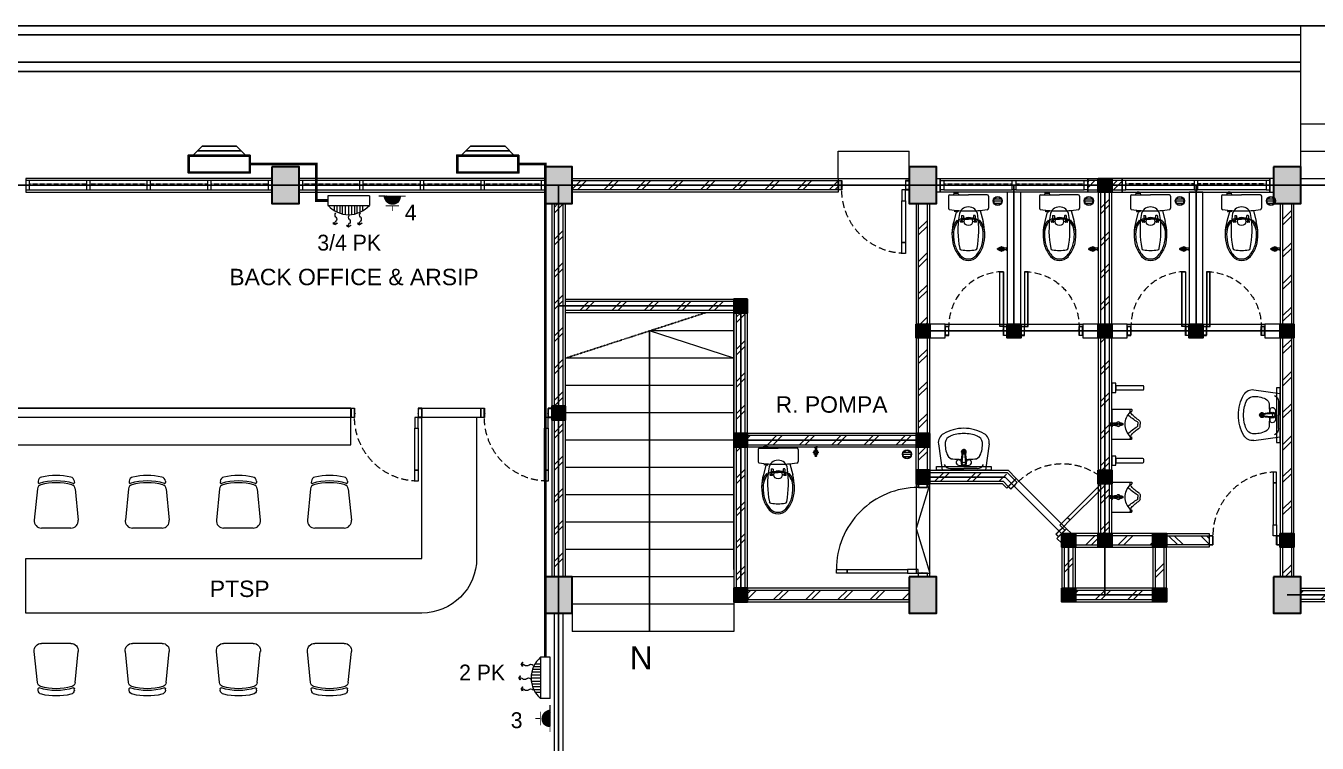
# Model space of a CAD drawing. Header units: millimetres. Extents: x -11 to 19657, y -101 to 50073.
# Drawn here: x 5288 to 8124, y 20580 to 22156 of the extents above; entities that cross this region are included whole.
import ezdxf
from ezdxf.enums import TextEntityAlignment as Align

# ---------------------------------------------------------------- set-up
doc = ezdxf.new("R2010")
doc.units = ezdxf.units.MM
for name, pattern in [('DASHDOT', [1, 0.5, -0.25, 0, -0.25]), ('DASHED', [0.75, 0.5, -0.25]), ('HIDDEN', [0.375, 0.25, -0.125])]:
    doc.linetypes.add(name, pattern=pattern)
for name, color, linetype in [('AC', 4, 'Continuous'), ('D1', 1, 'Continuous'), ('D2', 3, 'Continuous'), ('potongan', 210, 'Continuous')]:
    doc.layers.add(name, color=color, linetype=linetype)
for name, color, linetype, lineweight in [('ars', 11, 'Continuous', 5), ('dinding', 5, 'Continuous', 15), ('FURNITURE', 163, 'Continuous', 5), ('KOLOM', 1, 'Continuous', 30), ('kus', 63, 'Continuous', 15), ('KUSEN', 30, 'Continuous', 15), ('LAMPU-LISTRIK', 22, 'Continuous', 0), ('lan', 7, 'Continuous', 15), ('not', 7, 'Continuous', 20), ('Notasi', 2, 'Continuous', 20), ('PARTISI', 190, 'Continuous', 9), ('SANITAIR', 4, 'Continuous', 5), ('sol kol', 8, 'Continuous', 0)]:
    doc.layers.add(name, color=color, linetype=linetype, lineweight=lineweight)
doc.layers.add('as', color=1, linetype='Continuous', plot=False)
doc.styles.get("Standard").update_dxf_attribs({"font": 'arial.ttf'})
doc.styles.add('style2', font='verdana.ttf')
pattern_1 = [(45, (6758.166, 18955.88), (-35.35534, 35.35534), []), (45, (6770.666, 18955.88), (-35.35534, 35.35534), [])]

# ---------------------------------------------------------------- blocks, each defined once
blk = doc.blocks.new('K1')
at = {"layer": 'KOLOM'}
blk.add_lwpolyline([(0.2, 0.15), (-0.2, 0.15), (-0.2, -0.15), (0.2, -0.15), (0.2, 0.15)], dxfattribs=at)
blk = doc.blocks.new('P 70')
at = {"linetype": 'HIDDEN', "ltscale": 0.3}
blk.add_lwpolyline([(-0.74, 0.1, -0.414214), (-0.04, 0.8, -1.303225)], format="xyb", dxfattribs=at)
for points in [[(-0.04, 0.8), (-0.08, 0.8), (-0.08, 0.68), (-0.04, 0.68)], [(-0.04, 0.68), (-0.08, 0.68), (-0.08, 0.22), (-0.04, 0.22)], [(-0.04, 0.1), (-0.08, 0.1), (-0.08, 0.22), (-0.04, 0.22)], [(-0.735, 0.06), (-0.74, 0.06), (-0.74, 0.061), (-0.74, 0.1), (-0.78, 0.1), (-0.78, 0), (-0.74, 0), (-0.74, 0.056), (-0.735, 0.058)], [(-0.742, 0.002), (-0.778, 0.002), (-0.778, 0.098), (-0.742, 0.098)], [(-0.045, 0.06), (-0.04, 0.06), (-0.04, 0.061), (-0.04, 0.1), (0, 0.1), (0, 0), (-0.04, 0), (-0.04, 0.056), (-0.045, 0.058)], [(-0.038, 0.002), (-0.002, 0.002), (-0.002, 0.098), (-0.038, 0.098)]]:
    blk.add_lwpolyline(points, close=True)
blk = doc.blocks.new('KP')
at = {"layer": 'KOLOM'}
blk.add_lwpolyline([(0.075, -0.075), (-0.075, -0.075), (-0.075, 0.075), (0.075, 0.075), (0.075, -0.075)], dxfattribs=at)
blk = doc.blocks.new('washtafel L237 a')
for p, q in [((-0.279, -0.289), (-0.238, 0)), ((-0.238, 0), (0, 0)), ((0.238, 0), (0, 0)), ((0.279, -0.289), (0.238, 0)), ((-0.148, -0.019), (0, -0.019)), ((0.148, -0.019), (0, -0.019)), ((0, -0.193), (-0.007, -0.193)), ((0, -0.202), (-0.007, -0.202)), ((0, -0.179), (-0.006, -0.179)), ((0, -0.179), (0.006, -0.179)), ((0, -0.193), (0.007, -0.193)), ((0, -0.202), (0.007, -0.202))]:
    blk.add_line(p, q)
for centre, radius in [((-0.011, -0.085), 0.00488), ((0, -0.043), 0.00695), ((0, -0.043), 0.00529), ((0.011, -0.085), 0.00488)]:
    blk.add_circle(centre, radius)
for centre, radius, start, end in [((-0.148, -0.093), 0.0742, 90.0661, 157.5039), ((-0.117, -0.191), 0.0678, 92.544, 154.459), ((0.012, -2.103), 1.984, 91.1939, 93.8059), ((-0.055, -0.085), 0.0285, 98.132, 275.8135), ((-0.002, -0.336), 0.286, 89.6669, 101.6651), ((-0.049, -0.147), 0.0337, 40.1188, 95.4553), ((0, -0.084), 0.0312, 89.6915, 225.3566), ((-0.528, -0.216), 0.513, 2.5647, 13.8912), ((0, -0.084), 0.0231, 89.5833, 212.8124), ((-0.04, -0.126), 0.0267, 4.6349, 46.9394), ((-0.045, -0.113), 0.03, 5.694, 32.8124), ((-0.623, -0.171), 0.611, 359.8012, 5.694), ((0.002, -0.336), 0.286, 78.3349, 90.3331), ((0, -0.084), 0.0312, 314.6434, 90.3085), ((0, -0.084), 0.0231, 327.1876, 90.4167), ((0.623, -0.171), 0.611, 174.306, 180.1988), ((0.04, -0.126), 0.0267, 133.0606, 175.3651), ((0.045, -0.113), 0.03, 147.1876, 174.306), ((0.528, -0.216), 0.513, 166.1088, 177.4353), ((0.049, -0.147), 0.0337, 84.5447, 139.8812), ((-0.012, -2.103), 1.984, 86.1941, 88.8061), ((0.055, -0.085), 0.0285, 264.1865, 81.868), ((0.117, -0.191), 0.0678, 25.541, 87.456), ((0.148, -0.093), 0.0742, 22.4961, 89.9339), ((0.068, -0.281), 0.273, 154.0541, 184.6243), ((0.001, -0.2), 0.0272, 129.5111, 54.4666), ((0.001, -0.2), 0.0234, 136.8784, 48.8129), ((-0.007, -0.184), 0.009, 183.4751, 270), ((-0.007, -0.193), 0.009, 182.5647, 270), ((-0.006, -0.173), 0.006, 179.8012, 270), ((0.001, -0.2), 0.0119, 184.4951, 2.4242), ((0.006, -0.173), 0.006, 270, 0.1988), ((0.007, -0.184), 0.009, 270, 356.5249), ((0.007, -0.193), 0.009, 270, 357.4353), ((-0.068, -0.281), 0.273, 355.3757, 25.9459), ((-0.17, -0.305), 0.11, 171.786, 240.1395), ((-0.003, -0.017), 0.443, 239.9631, 270.4171), ((-0.119, -0.294), 0.0858, 186.0548, 250.1625), ((-0.001, 0.003), 0.406, 248.7209, 270.1375), ((0.001, 0.003), 0.406, 269.8625, 291.2791), ((0.003, -0.017), 0.443, 269.5829, 300.0369), ((0.119, -0.294), 0.0858, 289.8375, 353.9452), ((0.17, -0.305), 0.11, 299.8605, 8.214)]:
    blk.add_arc(centre, radius, start, end)
blk = doc.blocks.new('URINOIR ATAS')
for p, q in [((-0.027, 0.31), (0, 0.31)), ((-0.02, 0.286), (0, 0.286)), ((0.027, 0.31), (0, 0.31)), ((0.02, 0.286), (0, 0.286)), ((-0.165, 0), (-0.165, 0.215)), ((-0.16, 0.22), (-0.147, 0.22)), ((-0.133, 0.201), (-0.16, 0.201)), ((-0.133, 0.201), (-0.143, 0.218)), ((0.133, 0.201), (0.143, 0.218)), ((0.133, 0.201), (0.16, 0.201)), ((0.16, 0.22), (0.147, 0.22)), ((0.165, 0), (0.165, 0.215)), ((-0.165, 0), (0, 0)), ((-0.009, 0.01), (-0.026, 0)), ((-0.013, -0.017), (-0.013, 0)), ((-0.012, 0.117), (0.011, 0.117)), ((-0.011, 0.107), (0.011, 0.107)), ((-0.011, 0.097), (0.011, 0.097)), ((-0.009, 0.112), (-0.009, 0.107)), ((-0.009, 0.01), (0.011, 0.01)), ((-0.007, 0.113), (0.008, 0.113)), ((-0.003, 0.117), (-0.003, 0.113)), ((0.165, 0), (0, 0)), ((0.003, 0.117), (0.003, 0.113)), ((0.009, 0.112), (0.009, 0.107)), ((0.011, 0.01), (0.026, 0)), ((0.013, 0), (0.013, -0.017)), ((0.013, -0.017), (-0.013, -0.017))]:
    blk.add_line(p, q)
for points in [[(-0.011, 0.107, 0.164804), (-0.012, 0.107, 0.105758), (-0.013, 0.106, 0.068984), (-0.014, 0.104, 0.055178), (-0.014, 0.102, 0.055178), (-0.014, 0.1, 0.068984), (-0.013, 0.099, 0.105758), (-0.012, 0.098, 0.164804), (-0.011, 0.097, 0.164804), (-0.01, 0.098, 0.105758), (-0.009, 0.099, 0.068984), (-0.009, 0.1, 0.055178), (-0.009, 0.102, 0.055178), (-0.009, 0.104, 0.068984), (-0.009, 0.106, 0.105758), (-0.01, 0.107, 0.164804)], [(0, 0.097, 0.070821), (0.003, 0.098, 0.082428), (0.005, 0.099, 0.106823), (0.007, 0.101, 0.13413), (0.007, 0.102, 0.13413), (0.007, 0.104, 0.106823), (0.005, 0.106, 0.082428), (0.003, 0.107, 0.070821), (0, 0.107, 0.070821), (-0.003, 0.107, 0.082428), (-0.005, 0.106, 0.106823), (-0.007, 0.104, 0.13413), (-0.007, 0.102, 0.13413), (-0.007, 0.101, 0.106823), (-0.005, 0.099, 0.082428), (-0.003, 0.098, 0.070821)], [(0.011, 0.107, 0.164804), (0.01, 0.107, 0.105758), (0.009, 0.106, 0.068984), (0.009, 0.104, 0.055178), (0.008, 0.102, 0.055178), (0.009, 0.1, 0.068984), (0.009, 0.099, 0.105758), (0.01, 0.098, 0.164804), (0.011, 0.097, 0.164804), (0.012, 0.098, 0.105758), (0.013, 0.099, 0.068984), (0.013, 0.1, 0.055178), (0.014, 0.102, 0.055178), (0.014, 0.104, 0.068984), (0.013, 0.106, 0.105758), (0.012, 0.107, 0.164804)]]:
    blk.add_lwpolyline(points, format="xyb", close=True)
blk.add_lwpolyline([(0.007, 0.061), (0.013, 0.072), (0.007, 0.082), (-0.006, 0.082), (-0.012, 0.072), (-0.006, 0.061)], close=True)
for centre, radius in [((0, 0.072), 0.025), ((0, 0.032), 0.0106), ((0, 0.032), 0.00723)]:
    blk.add_circle(centre, radius)
for centre, radius, start, end in [((-0.614, 0.718), 0.709, 314.7654, 324.2179), ((-0.027, 0.295), 0.0148, 90, 144.2179), ((-0.02, 0.28), 0.00593, 90, 150.7336), ((0.02, 0.28), 0.00593, 29.2664, 90), ((0.027, 0.295), 0.0148, 35.7821, 90), ((0.614, 0.718), 0.709, 215.7821, 225.2346), ((-0.16, 0.215), 0.005, 90, 180), ((-0.16, 0.196), 0.005, 90, 180), ((-0.147, 0.215), 0.005, 30.5859, 90), ((-0.151, 0.256), 0.055, 287.3602, 311.4179), ((0.001, 0.332), 0.187, 224.1477, 269.6422), ((-0.477, 0.536), 0.518, 315.9836, 330.7336), ((-0.001, 0.332), 0.187, 270.3578, 315.8523), ((0.477, 0.536), 0.518, 209.2664, 224.0164), ((0.151, 0.256), 0.055, 228.5821, 252.6398), ((0.147, 0.215), 0.005, 90, 149.4141), ((0.16, 0.215), 0.005, 0, 90), ((0.16, 0.196), 0.005, 0, 90), ((0.12, 0.057), 0.137, 181.3482, 199.9236), ((0, 0.106), 0.0162, 43.0169, 136.9831), ((-0.007, 0.112), 0.00119, 90, 180), ((0.008, 0.112), 0.00119, 0, 90), ((-0.19, 0.062), 0.208, 345.4703, 357.6692)]:
    blk.add_arc(centre, radius, start, end)
blk = doc.blocks.new('P 60')
at = {"linetype": 'HIDDEN', "ltscale": 0.3}
blk.add_lwpolyline([(-0.64, 0.1, -0.414214), (-0.04, 0.7, -1.303225)], format="xyb", dxfattribs=at)
for points in [[(-0.04, 0.7), (-0.04, 0.1), (-0.08, 0.1), (-0.08, 0.7)], [(-0.042, 0.698), (-0.042, 0.102), (-0.078, 0.102), (-0.078, 0.698)], [(-0.635, 0.06), (-0.64, 0.06), (-0.64, 0.061), (-0.64, 0.1), (-0.68, 0.1), (-0.68, 0), (-0.64, 0), (-0.64, 0.056), (-0.635, 0.058)], [(-0.642, 0.002), (-0.678, 0.002), (-0.678, 0.098), (-0.642, 0.098)], [(-0.045, 0.06), (-0.04, 0.06), (-0.04, 0.061), (-0.04, 0.1), (0, 0.1), (0, 0), (-0.04, 0), (-0.04, 0.056), (-0.045, 0.058)], [(-0.038, 0.002), (-0.002, 0.002), (-0.002, 0.098), (-0.038, 0.098)]]:
    blk.add_lwpolyline(points, close=True)
blk = doc.blocks.new('KRAN ATAS')
for p, q in [((-0.019, 0.001), (-0.019, 0)), ((-0.019, 0), (0, 0)), ((-0.018, 0.002), (0, 0.002)), ((-0.009, 0.006), (-0.009, 0.04)), ((0.018, 0.002), (0, 0.002)), ((0.019, 0), (0, 0)), ((0.009, 0.006), (0.009, 0.04)), ((0.019, 0.001), (0.019, 0))]:
    blk.add_line(p, q)
for centre, radius, start, end in [((-0.021, 0.06), 0.0057, 92.509, 270.0343), ((-0.02, 0.06), 0.0057, 105.45, 257.2407), ((0, 0.06), 0.0223, 89.786, 270.2141), ((-0.015, 0.075), 0.0057, 47.464, 224.6597), ((-0.015, 0.074), 0.0057, 60.3207, 212.5415), ((-0.014, 0.046), 0.0057, 154.4974, 295.7282), ((-0.015, 0.045), 0.0057, 142.579, 307.6346), ((-0.018, 0.001), 0.0005, 90, 180), ((0, 0.06), 0.0162, 89.7094, 270.2949), ((-0.013, 0.006), 0.004, 270, 0), ((-0.041, 0.09), 0.0331, 343.1048, 7.2203), ((0, 0.06), 0.0102, 89.532, 270.4679), ((0, 0.096), 0.00865, 90, 191.4881), ((0, 0.08), 0.0057, 89.095, 165.324), ((0, 0.079), 0.0057, 89.095, 152.5938), ((0, 0.041), 0.0057, 205.9652, 266.0615), ((0, 0.04), 0.0057, 191.86, 266.0615), ((0, 0.096), 0.00865, 348.5119, 90), ((0, 0.08), 0.0057, 14.676, 90.905), ((0, 0.079), 0.0057, 27.4062, 90.905), ((0, 0.06), 0.0223, 269.7859, 90.214), ((0, 0.06), 0.0162, 269.7051, 90.2906), ((0, 0.06), 0.0102, 269.5321, 90.468), ((0, 0.04), 0.0057, 273.9385, 348.14), ((0, 0.041), 0.0057, 273.9385, 334.0348), ((0.041, 0.09), 0.0331, 172.7797, 196.8952), ((0.013, 0.006), 0.004, 180, 270), ((0.015, 0.045), 0.0057, 232.3654, 37.421), ((0.015, 0.075), 0.0057, 315.3403, 132.536), ((0.015, 0.074), 0.0057, 327.4585, 119.6793), ((0.014, 0.046), 0.0057, 244.2718, 25.5026), ((0.018, 0.001), 0.0005, 0, 90), ((0.021, 0.06), 0.0057, 269.9657, 87.491), ((0.02, 0.06), 0.0057, 282.7593, 74.55)]:
    blk.add_arc(centre, radius, start, end)
blk = doc.blocks.new('CLOSET ATAS')
for p, q in [((0, 0.207), (0, 0)), ((0.014, 0.22), (0.148, 0.22)), ((0.171, 0.13), (0.294, 0.161)), ((0, -0.206), (0, 0)), ((0.228, 0.073), (0.228, 0.058)), ((0.231, 0.075), (0.273, 0.075)), ((0.231, 0.055), (0.256, 0.055)), ((0.256, 0.055), (0.259, 0.063)), ((0.256, 0.055), (0.256, 0)), ((0.256, -0.055), (0.256, 0)), ((0.259, 0.063), (0.273, 0.063)), ((0.266, 0.075), (0.266, 0.088)), ((0.266, 0.063), (0.266, 0)), ((0.266, -0.063), (0.266, 0)), ((0.273, 0.075), (0.273, 0.063)), ((0.282, 0.125), (0.282, 0.107)), ((0.285, 0.085), (0.285, 0.065)), ((0.296, 0.088), (0.288, 0.088)), ((0.296, 0.062), (0.288, 0.062)), ((0.299, 0.085), (0.299, 0.065)), ((-0.013, -0.124), (-0.031, -0.124)), ((-0.031, -0.124), (-0.031, -0.146)), ((-0.013, -0.107), (-0.013, -0.164)), ((0.171, -0.138), (0.185, -0.138)), ((0.173, -0.116), (0.185, -0.116)), ((0.173, -0.151), (0.173, -0.138)), ((0.184, -0.138), (0.184, -0.151)), ((0.188, -0.119), (0.188, -0.136)), ((0.188, -0.134), (0.294, -0.161)), ((0.228, -0.073), (0.228, -0.058)), ((0.231, -0.055), (0.256, -0.055)), ((0.231, -0.075), (0.273, -0.075)), ((0.256, -0.055), (0.259, -0.063)), ((0.259, -0.063), (0.273, -0.063)), ((0.266, -0.075), (0.266, -0.088)), ((0.273, -0.075), (0.273, -0.063)), ((0.282, -0.125), (0.282, -0.107)), ((0.285, -0.065), (0.285, -0.085)), ((0.296, -0.062), (0.288, -0.062)), ((0.296, -0.088), (0.288, -0.088)), ((0.299, -0.065), (0.299, -0.085)), ((-0.031, -0.146), (-0.013, -0.146)), ((0.014, -0.22), (0.148, -0.22)), ((0.175, -0.154), (0.182, -0.154))]:
    blk.add_line(p, q)
blk.add_circle((0.292, 0), 0.046)
for centre, radius, start, end in [((0.014, 0.207), 0.0135, 90, 180), ((0.148, 0.205), 0.015, 8.087, 90), ((-1.27, 0.004), 1.447, 359.8599, 8.087), ((0.429, -0.051), 0.215, 89.4826, 138.7405), ((0.429, -0.051), 0.231, 89.4826, 128.7411), ((0.431, -0.32), 0.5, 75.2789, 105.8515), ((0.431, -0.32), 0.484, 75.2789, 90), ((0.465, -0.141), 0.302, 48.5371, 73.1314), ((0.465, -0.141), 0.318, 48.5371, 73.1314), ((0.235, 0), 0.103, 95.4936, 264.5064), ((-1.27, -0.004), 1.447, 351.913, 0.1401), ((0.385, -0.951), 1.066, 79.0461, 98.6197), ((0.231, 0.073), 0.00271, 90, 180), ((0.231, 0.058), 0.00271, 180, 270), ((0.271, 0.088), 0.005, 138.7405, 180), ((0.287, 0.125), 0.005, 128.7411, 180), ((0.288, 0.085), 0.00307, 90, 180), ((0.288, 0.065), 0.00307, 180, 270), ((0.296, 0.085), 0.00307, 0, 90), ((0.296, 0.065), 0.00307, 270, 0), ((0.585, 0.076), 0.02, 7.8459, 81.6038), ((0.035, 0), 0.575, 352.1541, 7.8459), ((0.59, 0), 0.114, 0, 48.6581), ((0.59, 0), 0.114, 311.3419, 0), ((0.59, 0), 0.13, 0, 48.6581), ((0.59, 0), 0.13, 311.3419, 0), ((-0.016, -0.123), 0.0171, 24.4122, 79.3868), ((0.185, -0.119), 0.00271, 0, 90), ((0.185, -0.136), 0.00271, 270, 0), ((0.385, 0.948), 1.063, 261.358, 280.9763), ((0.231, -0.058), 0.00271, 90, 180), ((0.231, -0.073), 0.00271, 180, 270), ((0.271, -0.088), 0.005, 180, 221.2595), ((0.429, 0.051), 0.215, 221.2595, 270.5174), ((0.287, -0.125), 0.005, 180, 231.2589), ((0.429, 0.051), 0.231, 231.2589, 270.5174), ((0.288, -0.065), 0.00307, 90, 180), ((0.288, -0.085), 0.00307, 180, 270), ((0.296, -0.065), 0.00307, 0, 90), ((0.296, -0.085), 0.00307, 270, 0), ((0.465, 0.141), 0.302, 286.8686, 311.4629), ((0.465, 0.141), 0.318, 286.8686, 311.4629), ((0.585, -0.076), 0.02, 278.3962, 352.1541), ((-0.016, -0.147), 0.0171, 280.6132, 335.5878), ((0.014, -0.206), 0.0135, 180, 270), ((0.148, -0.205), 0.015, 270, 351.913), ((0.175, -0.151), 0.00271, 180, 270), ((0.182, -0.151), 0.00271, 270, 0), ((0.431, 0.32), 0.5, 254.1485, 284.7211), ((0.431, 0.32), 0.484, 270, 284.7211)]:
    blk.add_arc(centre, radius, start, end)
blk = doc.blocks.new('*X6')
at = {"color": 0}
for p, q in [((18.491, 19.193), (18.579, 19.193)), ((18.499, 19.218), (18.572, 19.218)), ((18.499, 19.168), (18.572, 19.168))]:
    blk.add_line(p, q, dxfattribs=at)
blk = doc.blocks.new('SFLOOR')
for radius in [0.05, 0.0442]:
    blk.add_circle((0, 0), radius)
blk.add_blockref('*X6', (-18.535, -19.193))
blk = doc.blocks.new('KR 02')
for p, q in [((-0.516, 0.198), (-0.501, 0.2)), ((-0.431, 0.207), (-0.088, 0.241)), ((0, 0.162), (0, -0.162)), ((-0.516, -0.198), (-0.501, -0.2)), ((-0.431, -0.207), (-0.088, -0.241))]:
    blk.add_line(p, q)
for centre, radius, start, end in [((0.127, 0), 0.705, 166.8763, 193.1237), ((-0.511, 0.149), 0.05, 95.7106, 166.8763), ((0.127, 0), 0.645, 163.134, 196.866), ((-0.5, 0.19), 0.01, 343.134, 95.7106), ((0.127, 0), 0.625, 164.1329, 195.8671), ((-0.426, 0.157), 0.05, 95.7106, 164.1329), ((-0.08, 0.162), 0.08, 0, 95.7106), ((-0.511, -0.149), 0.05, 193.1237, 264.2894), ((-0.5, -0.19), 0.01, 264.2894, 16.866), ((-0.426, -0.157), 0.05, 195.8671, 264.2894), ((-0.08, -0.162), 0.08, 264.2894, 0)]:
    blk.add_arc(centre, radius, start, end)
blk = doc.blocks.new('PTSP')
blk.add_lwpolyline([(3.67, 0), (0, 0), (0, -0.4), (3.67, -0.4)], close=True)
blk.add_lwpolyline([(5.05, -0.1), (5.05, -1.648, -0.414214), (4.45, -2.248), (0.1, -2.248), (0.1, -1.648), (4.45, -1.648), (4.45, -0.1)], format="xyb")
at = {"rotation": 270}
for p in [(0.434, -1.315), (0.434, -1.315), (1.434, -1.315), (1.434, -1.315), (2.434, -1.315), (2.434, -1.315), (3.434, -1.315), (3.434, -1.315)]:
    blk.add_blockref('KR 02', p, dxfattribs=at)
at = {"xscale": -1, "rotation": 270}
for p in [(0.434, -2.581), (1.434, -2.581), (1.434, -2.581), (2.434, -2.581), (2.434, -2.581), (3.434, -2.581), (3.434, -2.581)]:
    blk.add_blockref('KR 02', p, dxfattribs=at)
blk = doc.blocks.new('NOTASI RUANG')
at = {"layer": 'not'}
for height, p in [(0.26, (-0.011, 0.3)), (0.175, (-0.009, -0.017))]:
    blk.add_attdef('RUANG', text='', height=height, dxfattribs=at).set_placement(p, align=Align.MIDDLE_CENTER)
blk = doc.blocks.new('H')
at = {"layer": 'LAMPU-LISTRIK', "ltscale": 2}
blk.add_line((2116771, -303777), (2116700, -303777), dxfattribs=at)
at = {"layer": 'LAMPU-LISTRIK', "ltscale": 2, "const_width": 10}
blk.add_lwpolyline([(2116989, -303777, 1), (2116771, -303777)], format="xyb", dxfattribs=at)
for points in [[(2116970, -303647), (2116790, -303647)], [(2116880, -303647), (2116880, -303577)], [(2116700, -303777), (2116771, -303777)], [(2117060, -303777), (2116989, -303777)]]:
    blk.add_lwpolyline(points, dxfattribs=at)
blk = doc.blocks.new('01AROR1k')
for points in [[(21, 21), (16, 26), (0, 0)], [(21, -21), (16, -26), (0, 0)]]:
    blk.add_lwpolyline(points, close=True)
for centre, radius, start, end in [((13, 44), 46, 253.9459, 313.0849), ((68, -15), 35.6, 46.9151, 133.0849), ((120, 40), 40.1, 226.9151, 313.0849)]:
    blk.add_arc(centre, radius, start, end)
blk = doc.blocks.new('FDS')
at = {"layer": 'LAMPU-LISTRIK', "color": 2}
for p, q in [((4834.5, 21594.7), (4834.5, 21573.6)), ((4925.4, 21594.7), (4834.5, 21594.7)), ((4925.4, 21594.7), (4925.4, 21573.6)), ((4834.5, 21573.6), (4925.4, 21573.6)), ((4849, 21561.6), (4849, 21573.6)), ((4854.9, 21558.5), (4854.9, 21573.6)), ((4861, 21556.1), (4861, 21573.6)), ((4866.8, 21554.5), (4866.8, 21573.6)), ((4872.8, 21553.5), (4872.8, 21573.6)), ((4880, 21553.1), (4880, 21573.6)), ((4887.1, 21553.5), (4887.1, 21573.6)), ((4893.2, 21554.5), (4893.2, 21573.6)), ((4899, 21556.1), (4899, 21573.6)), ((4905, 21558.5), (4905, 21573.6)), ((4910.9, 21561.6), (4910.9, 21573.6))]:
    blk.add_line(p, q, dxfattribs=at)
blk.add_arc((4880, 21613.6), 60.5, 221.3856, 318.6144, dxfattribs=at)
at = {"layer": 'LAMPU-LISTRIK', "color": 2, "xscale": -0.1783600000298975, "yscale": 0.1783600000298975, "zscale": 0.17836, "rotation": 270}
for p in [(4850, 21531.2), (4904.1, 21531.1), (4879.9, 21526.2)]:
    blk.add_blockref('01AROR1k', p, dxfattribs=at)

msp = doc.modelspace()

# ---------------------------------------------------------------- hatches: boundary and pattern name
at = {"layer": 'ars'}
h = msp.add_hatch(dxfattribs=at)
h.set_pattern_fill('TEMBOK', color=256, scale=50)
h.set_pattern_definition(pattern_1)
h.paths.add_polyline_path([(6488.17, 21815.88), (7072.17, 21815.88), (7072.17, 21795.88), (6488.17, 21795.88)])
h = msp.add_hatch(dxfattribs=at)
h.set_pattern_fill('TEMBOK', color=256, scale=50)
h.set_pattern_definition([(45, (7502.166, 19855.88), (-35.3553, 35.3553), []), (45, (7514.666, 19855.88), (-35.3553, 35.3553), [])])
h.paths.add_polyline_path([(7643.17, 21815.88), (7620.17, 21815.88), (7620.17, 21795.88), (7643.17, 21795.88)])
h = msp.add_hatch(dxfattribs=at)
h.set_pattern_fill('TEMBOK', color=256, scale=50)
h.set_pattern_definition([(45, (7563.166, 19855.88), (-35.3553, 35.3553), []), (45, (7575.666, 19855.88), (-35.3553, 35.3553), [])])
h.paths.add_polyline_path([(7696.17, 21815.88), (7673.17, 21815.88), (7673.17, 21795.88), (7696.17, 21795.88)])
h = msp.add_hatch(dxfattribs=at)
h.set_pattern_fill('TEMBOK', color=256, scale=50)
h.set_pattern_definition(pattern_1)
h.paths.add_polyline_path([(7648.17, 21790.88), (7648.17, 21040.88), (7668.17, 21040.88), (7668.17, 21790.88)])
h = msp.add_hatch(dxfattribs=at)
h.set_pattern_fill('TEMBOK', color=256, scale=50)
h.set_pattern_definition(pattern_1)
h.paths.add_polyline_path([(6468.17, 20945.88), (6468.17, 21765.88), (6448.17, 21765.88), (6448.17, 20945.88)])
h = msp.add_hatch(dxfattribs=at)
h.set_pattern_fill('TEMBOK', color=256, scale=50)
h.set_pattern_definition(pattern_1)
h.paths.add_polyline_path([(7268.17, 21260.88), (7268.17, 21765.88), (7248.17, 21765.88), (7248.17, 21260.88)])
h = msp.add_hatch(dxfattribs=at)
h.set_pattern_fill('TEMBOK', color=256, scale=50)
h.set_pattern_definition(pattern_1)
h.paths.add_polyline_path([(8068.17, 20945.88), (8068.17, 21765.88), (8048.17, 21765.88), (8048.17, 20945.88)])
h = msp.add_hatch(dxfattribs=at)
h.set_pattern_fill('TEMBOK', color=256, scale=50)
h.set_pattern_definition(pattern_1)
h.paths.add_polyline_path([(6473.17, 21550.88), (6843.17, 21550.88), (6843.17, 21530.88), (6473.17, 21530.88)])
h = msp.add_hatch(dxfattribs=at)
h.set_pattern_fill('TEMBOK', color=256, scale=50)
h.set_pattern_definition([(45, (6763.166, 18955.88), (-35.3553, 35.3553), []), (45, (6775.666, 18955.88), (-35.3553, 35.3553), [])])
h.paths.add_polyline_path([(6868.17, 20920.88), (6868.17, 21525.88), (6848.17, 21525.88), (6848.17, 20920.88)])
h = msp.add_hatch(dxfattribs=at)
h.set_pattern_fill('TEMBOK', color=256, scale=50)
h.set_pattern_definition(pattern_1)
h.paths.add_polyline_path([(7243.17, 21255.88), (6853.17, 21255.88), (6853.17, 21235.88), (7243.17, 21235.88)])
h = msp.add_hatch(dxfattribs=at)
h.set_pattern_fill('TEMBOK', color=256, scale=50)
h.set_pattern_definition(pattern_1)
h.paths.add_polyline_path([(7248.17, 21230.88), (7248.17, 21179.88), (7268.17, 21179.88), (7268.17, 21230.88)])
h = msp.add_hatch(dxfattribs=at)
h.set_pattern_fill('TEMBOK', color=256, scale=50)
h.set_pattern_definition([(45, (6758.166, 19214.88), (-35.3553, 35.3553), []), (45, (6770.666, 19214.88), (-35.3553, 35.3553), [])])
h.paths.add_polyline_path([(7273.17, 21174.88), (7443.31, 21174.88), (7435.02, 21154.88), (7273.17, 21154.88)])
h = msp.add_hatch(dxfattribs=at)
h.set_pattern_fill('TEMBOK', color=256, scale=50)
h.set_pattern_definition(pattern_1)
h.paths.add_polyline_path([(7763.17, 21035.88), (7593.17, 21035.88), (7593.17, 21015.88), (7763.17, 21015.88)])
h = msp.add_hatch(dxfattribs=at)
h.set_pattern_fill('TEMBOK', color=256, scale=50)
h.set_pattern_definition([(135, (9063.166, 19075.88), (35.3553, 35.3553), []), (135, (9050.666, 19075.88), (35.3553, 35.3553), [])])
h.paths.add_polyline_path([(7793.17, 21035.88), (7887.17, 21035.88), (7887.17, 21015.88), (7793.17, 21015.88)])
h = msp.add_hatch(dxfattribs=at)
h.set_pattern_fill('TEMBOK', color=256, scale=50)
h.set_pattern_definition(pattern_1)
h.paths.add_polyline_path([(7568.17, 21010.88), (7568.17, 20920.88), (7588.17, 20920.88), (7588.17, 21010.88)])
h = msp.add_hatch(dxfattribs=at)
h.set_pattern_fill('TEMBOK', color=256, scale=50)
h.set_pattern_definition(pattern_1)
h.paths.add_polyline_path([(7768.17, 21010.88), (7768.17, 20920.88), (7788.17, 20920.88), (7788.17, 21010.88)])
h = msp.add_hatch(dxfattribs=at)
h.set_pattern_fill('TEMBOK', color=256, scale=50)
h.set_pattern_definition(pattern_1)
h.paths.add_polyline_path([(7228.17, 20915.88), (6873.17, 20915.88), (6873.17, 20895.88), (7228.17, 20895.88)])
h = msp.add_hatch(dxfattribs=at)
h.set_pattern_fill('TEMBOK', color=256, scale=50)
h.set_pattern_definition(pattern_1)
h.paths.add_polyline_path([(7763.17, 20915.88), (7593.17, 20915.88), (7593.17, 20895.88), (7763.17, 20895.88)])
h = msp.add_hatch(dxfattribs=at)
h.set_pattern_fill('TEMBOK', color=256, scale=50)
h.set_pattern_definition(pattern_1)
h.paths.add_polyline_path([(8628.17, 20895.88), (8088.17, 20895.88), (8088.17, 20915.88), (8628.17, 20915.88)])
at = {"layer": 'potongan', "ltscale": 150}
h = msp.add_hatch(dxfattribs=at)
h.set_pattern_fill('ANSI31', color=256, scale=1.3, angle=-180, style=0)
h.set_pattern_definition([(225, (1210330.59335, 453650.05274), (0.114904851943, -0.114904851943), [])])
edge = h.paths.add_edge_path()
edge.add_ellipse((6093.05, 21781.79), major_axis=(-12.57, -12.57), ratio=1, start_angle=-45, end_angle=135)
edge.add_line((6110.83, 21781.79), (6075.27, 21781.79))
h = msp.add_hatch(dxfattribs=at)
h.set_pattern_fill('ANSI31', color=256, scale=1.3, angle=90, style=0)
h.set_pattern_definition([(135, (438307.77962, -1183602.86893), (-0.114904851943, -0.114904851943), [])])
edge = h.paths.add_edge_path()
edge.add_ellipse((6439.51, 20634.67), major_axis=(-12.57, 12.57), ratio=1, start_angle=-45, end_angle=135)
edge.add_line((6439.51, 20616.89), (6439.51, 20652.46))
at = {"layer": 'sol kol'}
for points in [[(5828.17, 21845.88), (5828.17, 21765.88), (5888.17, 21765.88), (5888.17, 21845.88)], [(6428.17, 21845.88), (6428.17, 21765.88), (6488.17, 21765.88), (6488.17, 21845.88)], [(7228.17, 21845.88), (7228.17, 21765.88), (7288.17, 21765.88), (7288.17, 21845.88)], [(8028.17, 21845.88), (8028.17, 21765.88), (8088.17, 21765.88), (8088.17, 21845.88)], [(7643.17, 21820.88), (7673.17, 21820.88), (7673.17, 21790.88), (7643.17, 21790.88)], [(6873.17, 21555.88), (6843.17, 21555.88), (6843.17, 21525.88), (6873.17, 21525.88)], [(7243.17, 21500.88), (7273.17, 21500.88), (7273.17, 21470.88), (7243.17, 21470.88)], [(7443.17, 21500.88), (7473.17, 21500.88), (7473.17, 21470.88), (7443.17, 21470.88)], [(7643.17, 21500.88), (7673.17, 21500.88), (7673.17, 21470.88), (7643.17, 21470.88)], [(7843.17, 21500.88), (7873.17, 21500.88), (7873.17, 21470.88), (7843.17, 21470.88)], [(8043.17, 21500.88), (8073.17, 21500.88), (8073.17, 21470.88), (8043.17, 21470.88)], [(6473.17, 21320.88), (6443.17, 21320.88), (6443.17, 21290.88), (6473.17, 21290.88)], [(6873.17, 21260.88), (6843.17, 21260.88), (6843.17, 21230.88), (6873.17, 21230.88)], [(7273.17, 21260.88), (7243.17, 21260.88), (7243.17, 21230.88), (7273.17, 21230.88)], [(7273.17, 21179.88), (7243.17, 21179.88), (7243.17, 21149.88), (7273.17, 21149.88)], [(7643.17, 21179.88), (7673.17, 21179.88), (7673.17, 21149.88), (7643.17, 21149.88)], [(7563.17, 21040.88), (7593.17, 21040.88), (7593.17, 21010.88), (7563.17, 21010.88)], [(7643.17, 21040.88), (7673.17, 21040.88), (7673.17, 21010.88), (7643.17, 21010.88)], [(7763.17, 21040.88), (7793.17, 21040.88), (7793.17, 21010.88), (7763.17, 21010.88)], [(8043.17, 21040.88), (8073.17, 21040.88), (8073.17, 21010.88), (8043.17, 21010.88)], [(6428.17, 20945.88), (6428.17, 20865.88), (6488.17, 20865.88), (6488.17, 20945.88)], [(7228.17, 20945.88), (7228.17, 20865.88), (7288.17, 20865.88), (7288.17, 20945.88)], [(8028.17, 20945.88), (8028.17, 20865.88), (8088.17, 20865.88), (8088.17, 20945.88)], [(6873.17, 20920.88), (6843.17, 20920.88), (6843.17, 20890.88), (6873.17, 20890.88)], [(7563.17, 20920.88), (7593.17, 20920.88), (7593.17, 20890.88), (7563.17, 20890.88)], [(7763.17, 20920.88), (7793.17, 20920.88), (7793.17, 20890.88), (7763.17, 20890.88)]]:
    msp.add_hatch(color=256, dxfattribs=at).paths.add_polyline_path(points)

# ---------------------------------------------------------------- linework, layer by layer
for p, q in [((4308.17, 22155.88), (9608.17, 22155.88)), ((4328.17, 22135.88), (8088.17, 22135.88)), ((4388.17, 22075.88), (8088.17, 22075.88)), ((4408.17, 22055.88), (8088.17, 22055.88)), ((6658.17, 20825.88), (6658.17, 21485.88))]:
    msp.add_line(p, q)
at = {"linetype": 'DASHDOT'}
msp.add_line((6473.17, 21425.88), (6781.5, 21525.88), dxfattribs=at)
at = {"layer": 'AC'}
for p, q in [((5760.77, 21881.55), (5665.34, 21881.55)), ((6350.49, 21881.55), (6255.05, 21881.55))]:
    msp.add_line(p, q, dxfattribs=at)
for points in [[(5781.2, 21871.82), (5644.91, 21871.82), (5644.91, 21832.88), (5781.2, 21832.88)], [(5779.25, 21869.87), (5646.86, 21869.87), (5646.86, 21834.83), (5779.25, 21834.83)], [(6370.91, 21871.82), (6234.63, 21871.82), (6234.63, 21832.88), (6370.91, 21832.88)], [(6368.96, 21869.87), (6236.58, 21869.87), (6236.58, 21834.83), (6368.96, 21834.83)]]:
    msp.add_lwpolyline(points, close=True, dxfattribs=at)
for points in [[(5770.53, 21871.82), (5751.01, 21891.29), (5675.1, 21891.29), (5655.57, 21871.82)], [(6360.25, 21871.82), (6340.73, 21891.29), (6264.82, 21891.29), (6245.29, 21871.82)]]:
    msp.add_lwpolyline(points, dxfattribs=at)
at = {"layer": 'ars'}
for p, q in [((7273.17, 21174.88), (7443.31, 21174.88)), ((7273.17, 21154.88), (7273.17, 21174.88)), ((7459.93, 21158.26), (7443.31, 21174.88)), ((7435.02, 21154.88), (7273.17, 21154.88)), ((7445.79, 21144.12), (7435.02, 21154.88))]:
    msp.add_line(p, q, dxfattribs=at)
for points in [[(6488.17, 21815.88), (7072.17, 21815.88), (7072.17, 21795.88), (6488.17, 21795.88)], [(7643.17, 21815.88), (7620.17, 21815.88), (7620.17, 21795.88), (7643.17, 21795.88)], [(7696.17, 21815.88), (7673.17, 21815.88), (7673.17, 21795.88), (7696.17, 21795.88)], [(7648.17, 21790.88), (7648.17, 21040.88), (7668.17, 21040.88), (7668.17, 21790.88)], [(6468.17, 20945.88), (6468.17, 21765.88), (6448.17, 21765.88), (6448.17, 20945.88)], [(7268.17, 21260.88), (7268.17, 21765.88), (7248.17, 21765.88), (7248.17, 21260.88)], [(8068.17, 20945.88), (8068.17, 21765.88), (8048.17, 21765.88), (8048.17, 20945.88)], [(6473.17, 21550.88), (6843.17, 21550.88), (6843.17, 21530.88), (6473.17, 21530.88)], [(6868.17, 20920.88), (6868.17, 21525.88), (6848.17, 21525.88), (6848.17, 20920.88)], [(7681.85, 21350.88), (7681.85, 21370.88), (7673.17, 21370.88), (7673.17, 21350.88)], [(7243.17, 21255.88), (6853.17, 21255.88), (6853.17, 21235.88), (7243.17, 21235.88)], [(7248.17, 21230.88), (7248.17, 21179.88), (7268.17, 21179.88), (7268.17, 21230.88)], [(7681.85, 21190.88), (7681.85, 21210.88), (7673.17, 21210.88), (7673.17, 21190.88)], [(7763.17, 21035.88), (7593.17, 21035.88), (7593.17, 21015.88), (7763.17, 21015.88)], [(7793.17, 21035.88), (7887.17, 21035.88), (7887.17, 21015.88), (7793.17, 21015.88)], [(7568.17, 21010.88), (7568.17, 20920.88), (7588.17, 20920.88), (7588.17, 21010.88)], [(7768.17, 21010.88), (7768.17, 20920.88), (7788.17, 20920.88), (7788.17, 21010.88)], [(7228.17, 20915.88), (6873.17, 20915.88), (6873.17, 20895.88), (7228.17, 20895.88)], [(7763.17, 20915.88), (7593.17, 20915.88), (7593.17, 20895.88), (7763.17, 20895.88)], [(8628.17, 20895.88), (8088.17, 20895.88), (8088.17, 20915.88), (8628.17, 20915.88)]]:
    msp.add_lwpolyline(points, close=True, dxfattribs=at)
at = {"layer": 'as'}
for p, q in [((6858.17, 21540.88), (6458.17, 21540.88)), ((6858.17, 21540.88), (6858.17, 20905.88)), ((6858.17, 21245.88), (7258.17, 21245.88)), ((7258.17, 21164.88), (7439.17, 21164.88))]:
    msp.add_line(p, q, dxfattribs=at)
for points in [[(6458.17, 21805.88), (4658.17, 21805.88)], [(7258.17, 21805.88), (6458.17, 21805.88)], [(6458.17, 21805.88), (6458.17, 19605.88)], [(8058.17, 21805.88), (7258.17, 21805.88)], [(7458.17, 21805.88), (7458.17, 21485.88)], [(7658.17, 20905.88), (7658.17, 21790.88)], [(7858.17, 21805.88), (7858.17, 21485.88)], [(8058.17, 21805.88), (9258.17, 21805.88), (9258.17, 19605.88)], [(7658.17, 21485.88), (7258.17, 21485.88)], [(8058.17, 21485.88), (7658.17, 21485.88)], [(7439.17, 21164.88), (7578.17, 21025.88), (7578.17, 20905.88), (7778.17, 20905.88)], [(9258.17, 20905.88), (8058.17, 20905.88)]]:
    msp.add_lwpolyline(points, dxfattribs=at)
at = {"layer": 'D2', "linetype": 'DASHED', "ltscale": 60.3, "const_width": 6.06}
for points in [[(5779.25, 21852.35), (5926.37, 21852.35), (5926.37, 21772.19), (5951.73, 21772.19)], [(6428.95, 20769.08), (6428.95, 21852.35), (6370.91, 21852.35)]]:
    msp.add_lwpolyline(points, dxfattribs=at)
at = {"layer": 'dinding'}
for p, q in [((7273.17, 21179.88), (7445.38, 21179.88)), ((7273.17, 21149.88), (7273.17, 21179.88)), ((7442.25, 21140.58), (7463.46, 21161.79)), ((7463.46, 21161.79), (7445.38, 21179.88)), ((7432.95, 21149.88), (7273.17, 21149.88)), ((7442.25, 21140.58), (7432.95, 21149.88)), ((7573.77, 21051.48), (7552.56, 21030.27)), ((7584.38, 21040.88), (7573.77, 21051.48)), ((7563.17, 21019.66), (7552.56, 21030.27))]:
    msp.add_line(p, q, dxfattribs=at)
for points in [[(6488.17, 21820.88), (7072.17, 21820.88), (7072.17, 21790.88), (6488.17, 21790.88)], [(7288.17, 21820.88), (7296.17, 21820.88), (7296.17, 21790.88), (7288.17, 21790.88)], [(7620.17, 21820.88), (7643.17, 21820.88), (7643.17, 21790.88), (7620.17, 21790.88)], [(7696.17, 21820.88), (7673.17, 21820.88), (7673.17, 21790.88), (7696.17, 21790.88)], [(8028.17, 21820.88), (8020.17, 21820.88), (8020.17, 21790.88), (8028.17, 21790.88)], [(7443.17, 21790.88), (7443.17, 21500.88), (7473.17, 21500.88), (7473.17, 21790.88)], [(7643.17, 21790.88), (7643.17, 21040.88), (7673.17, 21040.88), (7673.17, 21790.88)], [(7843.17, 21790.88), (7843.17, 21500.88), (7873.17, 21500.88), (7873.17, 21790.88)], [(6473.17, 20945.88), (6473.17, 21765.88), (6443.17, 21765.88), (6443.17, 20945.88)], [(7273.17, 21260.88), (7273.17, 21765.88), (7243.17, 21765.88), (7243.17, 21260.88)], [(8073.17, 20945.88), (8073.17, 21765.88), (8043.17, 21765.88), (8043.17, 20945.88)], [(6473.17, 21555.88), (6843.17, 21555.88), (6843.17, 21525.88), (6473.17, 21525.88)], [(6873.17, 20920.88), (6873.17, 21525.88), (6843.17, 21525.88), (6843.17, 20920.88)], [(7307.17, 21500.88), (7273.17, 21500.88), (7273.17, 21470.88), (7307.17, 21470.88)], [(7643.17, 21500.88), (7609.17, 21500.88), (7609.17, 21470.88), (7643.17, 21470.88)], [(7707.17, 21500.88), (7673.17, 21500.88), (7673.17, 21470.88), (7707.17, 21470.88)], [(8043.17, 21500.88), (8009.17, 21500.88), (8009.17, 21470.88), (8043.17, 21470.88)], [(7243.17, 21260.88), (6853.17, 21260.88), (6853.17, 21230.88), (7243.17, 21230.88)], [(7273.17, 21179.88), (7243.17, 21179.88), (7243.17, 21230.88), (7273.17, 21230.88)], [(7763.17, 21040.88), (7593.17, 21040.88), (7593.17, 21010.88), (7763.17, 21010.88)], [(7793.17, 21040.88), (7887.17, 21040.88), (7887.17, 21010.88), (7793.17, 21010.88)], [(7563.17, 21010.88), (7563.17, 20920.88), (7593.17, 20920.88), (7593.17, 21010.88)], [(7763.17, 21010.88), (7763.17, 20920.88), (7793.17, 20920.88), (7793.17, 21010.88)], [(7228.17, 20920.88), (6873.17, 20920.88), (6873.17, 20890.88), (7228.17, 20890.88)], [(7763.17, 20920.88), (7593.17, 20920.88), (7593.17, 20890.88), (7763.17, 20890.88)], [(8628.17, 20890.88), (8088.17, 20890.88), (8088.17, 20920.88), (8628.17, 20920.88)]]:
    msp.add_lwpolyline(points, close=True, dxfattribs=at)
at = {"layer": 'kus'}
for p, q in [((5421.17, 21815.88), (5296.17, 21815.88)), ((5554.17, 21815.88), (5429.17, 21815.88)), ((5687.17, 21815.88), (5562.17, 21815.88)), ((5820.17, 21815.88), (5695.17, 21815.88)), ((6021.17, 21815.88), (5896.17, 21815.88)), ((6154.17, 21815.88), (6029.17, 21815.88)), ((6287.17, 21815.88), (6162.17, 21815.88)), ((6420.17, 21815.88), (6295.17, 21815.88)), ((7304.17, 21815.88), (7454.17, 21815.88)), ((7462.17, 21815.88), (7612.17, 21815.88)), ((7854.17, 21815.88), (7704.17, 21815.88)), ((8012.17, 21815.88), (7862.17, 21815.88)), ((5296.17, 21795.88), (5421.17, 21795.88)), ((5429.17, 21795.88), (5554.17, 21795.88)), ((5562.17, 21795.88), (5687.17, 21795.88)), ((5695.17, 21795.88), (5820.17, 21795.88)), ((5896.17, 21795.88), (6021.17, 21795.88)), ((6029.17, 21795.88), (6154.17, 21795.88)), ((6162.17, 21795.88), (6287.17, 21795.88)), ((6295.17, 21795.88), (6420.17, 21795.88)), ((7304.17, 21795.88), (7454.17, 21795.88)), ((7462.17, 21795.88), (7612.17, 21795.88)), ((7854.17, 21795.88), (7704.17, 21795.88)), ((8012.17, 21795.88), (7862.17, 21795.88))]:
    msp.add_line(p, q, dxfattribs=at)
at = {"layer": 'kus', "linetype": 'HIDDEN'}
for p, q in [((5296.17, 21808.88), (5421.17, 21808.88)), ((5429.17, 21808.88), (5554.17, 21808.88)), ((5562.17, 21808.88), (5687.17, 21808.88)), ((5695.17, 21808.88), (5820.17, 21808.88)), ((5896.17, 21808.88), (6021.17, 21808.88)), ((6029.17, 21808.88), (6154.17, 21808.88)), ((6162.17, 21808.88), (6287.17, 21808.88)), ((6295.17, 21808.88), (6420.17, 21808.88)), ((7304.17, 21808.88), (7454.17, 21808.88)), ((7462.17, 21808.88), (7612.17, 21808.88)), ((7854.17, 21808.88), (7704.17, 21808.88)), ((8012.17, 21808.88), (7862.17, 21808.88))]:
    msp.add_line(p, q, dxfattribs=at)
at = {"layer": 'kus'}
for points in [[(5296.17, 21815.88), (5288.17, 21815.88), (5288.17, 21795.88), (5296.17, 21795.88)], [(5429.17, 21815.88), (5421.17, 21815.88), (5421.17, 21795.88), (5429.17, 21795.88)], [(5562.17, 21815.88), (5554.17, 21815.88), (5554.17, 21795.88), (5562.17, 21795.88)], [(5695.17, 21815.88), (5687.17, 21815.88), (5687.17, 21795.88), (5695.17, 21795.88)], [(5828.17, 21815.88), (5820.17, 21815.88), (5820.17, 21795.88), (5828.17, 21795.88)], [(5896.17, 21815.88), (5888.17, 21815.88), (5888.17, 21795.88), (5896.17, 21795.88)], [(6029.17, 21815.88), (6021.17, 21815.88), (6021.17, 21795.88), (6029.17, 21795.88)], [(6162.17, 21815.88), (6154.17, 21815.88), (6154.17, 21795.88), (6162.17, 21795.88)], [(6295.17, 21815.88), (6287.17, 21815.88), (6287.17, 21795.88), (6295.17, 21795.88)], [(6428.17, 21815.88), (6420.17, 21815.88), (6420.17, 21795.88), (6428.17, 21795.88)], [(7296.17, 21815.88), (7304.17, 21815.88), (7304.17, 21795.88), (7296.17, 21795.88)], [(7454.17, 21815.88), (7462.17, 21815.88), (7462.17, 21795.88), (7454.17, 21795.88)], [(7612.17, 21815.88), (7620.17, 21815.88), (7620.17, 21795.88), (7612.17, 21795.88)], [(7704.17, 21815.88), (7696.17, 21815.88), (7696.17, 21795.88), (7704.17, 21795.88)], [(7862.17, 21815.88), (7854.17, 21815.88), (7854.17, 21795.88), (7862.17, 21795.88)], [(8020.17, 21815.88), (8012.17, 21815.88), (8012.17, 21795.88), (8020.17, 21795.88)], [(7068.17, 20953.88), (7068.17, 20961.88), (7092.17, 20961.88), (7092.17, 20953.88)], [(7092.17, 20953.88), (7092.17, 20961.88), (7224.17, 20961.88), (7224.17, 20953.88)], [(7248.17, 20953.88), (7248.17, 20961.88), (7224.17, 20961.88), (7224.17, 20953.88)], [(7256.17, 20954.86), (7256.17, 20953.88), (7255.88, 20953.88), (7248.17, 20953.88), (7248.17, 20945.88), (7268.17, 20945.88), (7268.17, 20953.88), (7256.87, 20953.88), (7256.51, 20954.86)], [(7267.77, 20953.48), (7267.77, 20946.28), (7248.57, 20946.28), (7248.57, 20953.48)]]:
    msp.add_lwpolyline(points, close=True, dxfattribs=at)
msp.add_lwpolyline([(7248.17, 21141.88, 0.4142136), (7068.17, 20961.88, 1.3032254)], format="xyb", dxfattribs=at)
at = {"layer": 'KUSEN'}
for points in [[(7256.17, 21140.9), (7256.17, 21141.88), (7255.88, 21141.88), (7248.17, 21141.88), (7248.17, 21149.88), (7268.17, 21149.88), (7268.17, 21141.88), (7256.87, 21141.88), (7256.51, 21140.9)], [(7267.77, 21142.28), (7267.77, 21149.48), (7248.57, 21149.48), (7248.57, 21142.28)]]:
    msp.add_lwpolyline(points, close=True, dxfattribs=at)
at = {"layer": 'lan'}
for p, q in [((8088.17, 22055.88), (8088.17, 22155.88)), ((8088.17, 22000.88), (8088.17, 22155.88)), ((8088.17, 21845.88), (8088.17, 22000.88)), ((8088.17, 21940.88), (8688.17, 21940.88)), ((7072.17, 21820.88), (7072.17, 21880.88)), ((7228.17, 21845.88), (7228.17, 21880.88)), ((8088.17, 21880.88), (8688.17, 21880.88)), ((8088.17, 21820.88), (8628.17, 21820.88)), ((7307.17, 21500.88), (7443.17, 21500.88)), ((7473.17, 21500.88), (7609.17, 21500.88)), ((7707.17, 21500.88), (7843.17, 21500.88)), ((7873.17, 21500.88), (8009.17, 21500.88)), ((6843.17, 21425.88), (6658.17, 21485.88)), ((7573.77, 21051.48), (7463.46, 21161.79)), ((7243.17, 21149.88), (7243.17, 20953.88)), ((7273.17, 21149.88), (7243.17, 21051.88)), ((7273.17, 20945.88), (7273.17, 21149.88)), ((7243.17, 21051.88), (7273.17, 20953.88)), ((7243.17, 20953.88), (7273.17, 20953.88)), ((6843.17, 20885.88), (6488.17, 20885.88)), ((6843.17, 20890.88), (6843.17, 20825.88)), ((6488.17, 20865.88), (6488.17, 20825.88)), ((6843.17, 20825.88), (6488.17, 20825.88))]:
    msp.add_line(p, q, dxfattribs=at)
for points in [[(7072.17, 21880.88), (7228.17, 21880.88)], [(7072.17, 21820.88), (7228.17, 21820.88)], [(6843.17, 20961.88), (6843.17, 21525.88)], [(6843.17, 21485.88), (6658.17, 21485.88)], [(6843.17, 21425.88), (6473.17, 21425.88)], [(6843.17, 21365.88), (6473.17, 21365.88)], [(6843.17, 21305.88), (6473.17, 21305.88)], [(6843.17, 21245.88), (6473.17, 21245.88)], [(6843.17, 21185.88), (6473.17, 21185.88)], [(6843.17, 21125.88), (6473.17, 21125.88)], [(6843.17, 21065.88), (6473.17, 21065.88)], [(6843.17, 21005.88), (6473.17, 21005.88)], [(6843.17, 20945.88), (6473.17, 20945.88)]]:
    msp.add_lwpolyline(points, dxfattribs=at)
for points in [[(5288.17, 21790.88), (5828.17, 21790.88), (5828.17, 21820.88), (5288.17, 21820.88)], [(5888.17, 21790.88), (6428.17, 21790.88), (6428.17, 21820.88), (5888.17, 21820.88)], [(7296.17, 21820.88), (7620.17, 21820.88), (7620.17, 21790.88), (7296.17, 21790.88)], [(8020.17, 21820.88), (7696.17, 21820.88), (7696.17, 21790.88), (8020.17, 21790.88)]]:
    msp.add_lwpolyline(points, close=True, dxfattribs=at)
at = {"layer": 'PARTISI'}
for points in [[(5248.17, 20945.88), (5248.17, 21296.37), (4673.17, 21296.37), (4673.17, 21315.88), (5268.17, 21315.88), (6002.17, 21315.88), (6002.17, 21295.88), (5268.17, 21295.88), (5268.17, 20945.88)], [(6158.17, 21315.88), (6287.17, 21315.88), (6287.17, 21295.88), (6158.17, 21295.88)], [(6448.17, 20545.88), (6468.17, 20545.88), (6468.17, 20865.88), (6448.17, 20865.88)]]:
    msp.add_lwpolyline(points, close=True, dxfattribs=at)
at = {"layer": 'SANITAIR'}
for points in [[(7743.17, 21363.79, 0.3879769), (7741.29, 21365.56), (7681.85, 21365.56), (7681.85, 21356.2), (7741.29, 21356.2, 0.3879769), (7743.17, 21357.97, 0.0369418)], [(7743.17, 21203.79, 0.3879769), (7741.29, 21205.56), (7681.85, 21205.56), (7681.85, 21196.2), (7741.29, 21196.2, 0.3879769), (7743.17, 21197.97, 0.0369418)]]:
    msp.add_lwpolyline(points, format="xyb", close=True, dxfattribs=at)
for points in [[(8043.17, 21360.88), (8035.17, 21360.88), (8035.17, 21240.88), (8043.17, 21240.88)], [(7288.17, 21179.88), (7288.17, 21187.88), (7408.17, 21187.88), (7408.17, 21179.88)]]:
    msp.add_lwpolyline(points, close=True, dxfattribs=at)

# ---------------------------------------------------------------- block references
ref = msp.add_blockref('NOTASI RUANG', (7059.48, 21278.67), dxfattribs=dict(xscale=151.7750944366926, yscale=151.7750944366926, zscale=151.775094436689))
ref.add_attrib('RUANG', 'R. POMPA', dxfattribs={"layer": 'not', "height": 36}).set_placement((7057.78, 21324.17), align=Align.MIDDLE_CENTER)
ref = msp.add_blockref('NOTASI RUANG', (5759.59, 20873.92), dxfattribs=dict(xscale=151.7750944366926, yscale=151.7750944366926, zscale=151.775094436689))
ref.add_attrib('RUANG', 'PTSP', dxfattribs={"layer": 'not', "height": 36}).set_placement((5757.89, 20919.42), align=Align.MIDDLE_CENTER)
at = {"layer": 'D1', "yscale": 0.1637999999111344, "zscale": 0.1638}
for p, xscale, rotation in [((-340651.9, -27976.82), -0.1637999999102249, 180), ((-43319.09, 367379.63), -0.1637999999111344, 90)]:
    msp.add_blockref('H', p, dxfattribs=dict(at, xscale=xscale, rotation=rotation))
at = {"layer": 'FURNITURE', "xscale": 200, "yscale": 200, "zscale": 200}
msp.add_blockref('PTSP', (5268.17, 21315.88), dxfattribs=at)
at = {"layer": 'KOLOM', "yscale": 200, "zscale": 200}
for name, p, xscale, rotation in [('K1', (5858.17, 21805.88), 200, 90), ('K1', (6458.17, 21805.88), 200, 90), ('K1', (7258.17, 21805.88), 200, 90), ('K1', (8058.17, 21805.88), 200, 90), ('KP', (7658.17, 21805.88), 200, 180), ('KP', (6858.17, 21540.88), -200, 180), ('KP', (7258.17, 21485.88), 200, 180), ('KP', (7458.17, 21485.88), 200, 180), ('KP', (7658.17, 21485.88), 200, 180), ('KP', (7858.17, 21485.88), 200, 180), ('KP', (8058.17, 21485.88), 200, 180), ('KP', (6458.17, 21305.88), -200, 180), ('KP', (6858.17, 21245.88), -200, 180), ('KP', (7258.17, 21245.88), -200, 180), ('KP', (7258.17, 21164.88), -200, 180), ('KP', (7658.17, 21164.88), 200, 180), ('KP', (7578.17, 21025.88), 200, 180), ('KP', (7658.17, 21025.88), 200, 180), ('KP', (7778.17, 21025.88), 200, 180), ('KP', (8058.17, 21025.88), 200, 180), ('K1', (6458.17, 20905.88), 200, 90), ('K1', (7258.17, 20905.88), 200, 90), ('K1', (8058.17, 20905.88), 200, 90), ('KP', (6858.17, 20905.88), -200, 180), ('KP', (7578.17, 20905.88), 200, 180), ('KP', (7778.17, 20905.88), 200, 180)]:
    msp.add_blockref(name, p, dxfattribs=dict(at, xscale=xscale, rotation=rotation))
at = {"layer": 'kus', "yscale": 200, "zscale": 200}
for p, xscale, rotation in [((7228.17, 21815.88), -200, 180), ((6158.17, 21315.88), -200, 180), ((6443.17, 21315.88), -200, 180), ((7556.09, 21033.81), 200.0000000000132, 315)]:
    msp.add_blockref('P 70', p, dxfattribs=dict(at, xscale=xscale, rotation=rotation))
for name, p, xscale in [('P 60', (7443.17, 21475.88), 200), ('P 60', (7473.17, 21475.88), -200), ('P 60', (7843.17, 21475.88), 200), ('P 60', (7873.17, 21475.88), -200), ('P 70', (8043.17, 21015.88), 200)]:
    msp.add_blockref(name, p, dxfattribs=dict(at, xscale=xscale))
at = {"layer": 'lan'}
msp.add_blockref('FDS', (1117.19, 188.02), dxfattribs=at)
at = {"layer": 'lan', "rotation": 270}
msp.add_blockref('FDS', (-15155.22, 25603.62), dxfattribs=at)
at = {"layer": 'Notasi'}
ref = msp.add_blockref('NOTASI RUANG', (6010.6, 21558.79), dxfattribs=dict(at, xscale=151.7750944366926, yscale=151.7750944366926, zscale=151.775094436689))
ref.add_attrib('RUANG', 'BACK OFFICE & ARSIP', dxfattribs={"layer": 'not', "height": 36}).set_placement((6008.91, 21604.29), align=Align.MIDDLE_CENTER)
at = {"layer": 'SANITAIR', "yscale": 200, "zscale": 200}
for name, p, xscale, rotation in [('CLOSET ATAS', (7358.17, 21784.66), 200, 270), ('CLOSET ATAS', (7558.17, 21784.66), 200, 270), ('CLOSET ATAS', (7758.17, 21784.66), 200, 270), ('CLOSET ATAS', (7958.17, 21784.66), 200, 270), ('KRAN ATAS', (7443.17, 21665.8), -200, 90), ('KRAN ATAS', (7643.17, 21665.8), -200, 90), ('KRAN ATAS', (7843.17, 21665.8), -200, 90), ('KRAN ATAS', (8043.17, 21665.8), -200, 90), ('washtafel L237 a', (8043.17, 21300.88), -200, 270), ('URINOIR ATAS', (7673.17, 21280.88), -200, 270), ('washtafel L237 a', (7348.17, 21179.88), 200, 180), ('CLOSET ATAS', (6940.17, 21228.28), 200, 270), ('KRAN ATAS', (7023.17, 21230.88), -200, 180), ('URINOIR ATAS', (7673.17, 21120.88), -200, 270)]:
    msp.add_blockref(name, p, dxfattribs=dict(at, xscale=xscale, rotation=rotation))
at = {"layer": 'SANITAIR', "xscale": 200, "yscale": 200, "zscale": 200}
for p in [(7422.64, 21771.17), (7622.64, 21771.17), (7822.64, 21771.17), (8022.64, 21771.17), (7223.38, 21214.78)]:
    msp.add_blockref('SFLOOR', p, dxfattribs=at)

# ---------------------------------------------------------------- texts
at = {"color": 0, "char_height": 34.8365, "width": 386.3687, "attachment_point": 3, "style": 'style2'}
for s, insert in [('{\\fCentury Gothic|b0|i0|c0|p34;4}', (6146.31, 21763.27)), ('{\\fCentury Gothic|b0|i0|c0|p34;3/4 PK}', (6068.24, 21697.11)), ('{\\fCentury Gothic|b0|i0|c0|p34;2 PK}', (6340.76, 20752.98)), ('{\\fCentury Gothic|b0|i0|c0|p34;3}', (6378.95, 20648.23))]:
    msp.add_mtext(s, dxfattribs=dict(at, insert=insert))
at = {"layer": 'not', "insert": (6634.04, 20792.89), "char_height": 50, "attachment_point": 1}
msp.add_mtext_dynamic_manual_height_columns('\\pi-19.553;N', width=0.287, gutter_width=12.5, heights=[0], dxfattribs=at)

doc.saveas('drawing.dxf')
